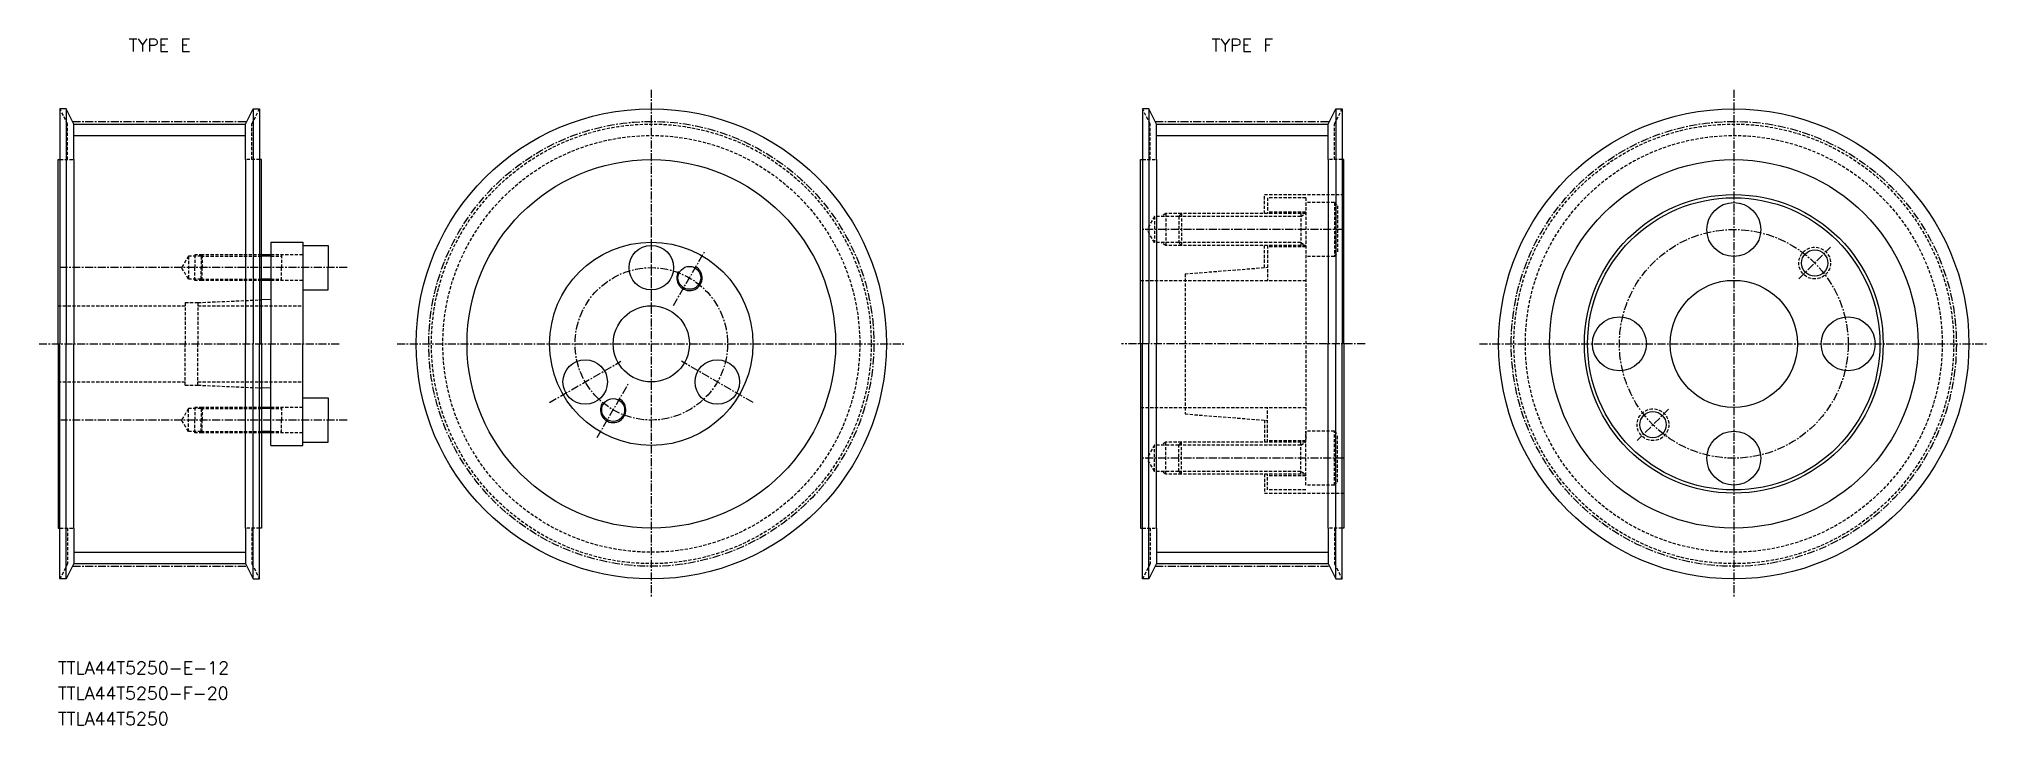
# Model space of a CAD drawing. Extents: x 8988 to 9295, y 24407 to 24515.
import ezdxf
from ezdxf.enums import TextEntityAlignment as Align

# ---------------------------------------------------------------- set-up
doc = ezdxf.new("R2010")
doc.units = 0
doc.linetypes.add('CENTER', pattern=[2, 1.25, -0.25, 0.25, -0.25])
doc.linetypes.add('DASHED', pattern=[0.75, 0.5, -0.25])
doc.layers.get('0').update_dxf_attribs({"linetype": 'CONTINUOUS'})
doc.layers.add('CENTER', color=1, linetype='CENTER')
doc.styles.add('MISUMI', font='txt.shx')

msp = doc.modelspace()

# ---------------------------------------------------------------- linework, layer by layer
at = {"color": 1, "linetype": 'CENTER'}
for p, q in [((9084.73, 24506.99), (9084.73, 24426.99)), ((9255.07, 24506.99), (9255.07, 24426.99)), ((8993.67, 24502), (9021.08, 24502)), ((9164.02, 24502), (9191.43, 24502)), ((8988.38, 24466.99), (9035.61, 24466.99)), ((9044.73, 24466.99), (9124.73, 24466.99)), ((9215.07, 24466.99), (9295.07, 24466.99)), ((8993.67, 24431.97), (9021.08, 24431.97)), ((9164.02, 24431.97), (9191.43, 24431.97))]:
    msp.add_line(p, q, dxfattribs=at)
at = {"color": 7, "linetype": 'CONTINUOUS'}
for p, q in [((8991.68, 24503.99), (8991.68, 24466.99)), ((8992.68, 24503.99), (8991.68, 24503.99)), ((8992.68, 24503.99), (8992.68, 24466.99)), ((8993.88, 24501.59), (8992.68, 24503.99)), ((9020.88, 24501.59), (9022.08, 24503.99)), ((9022.08, 24503.99), (9022.08, 24466.99)), ((9022.08, 24503.99), (9023.08, 24503.99)), ((9023.08, 24503.99), (9023.08, 24466.99)), ((9162.03, 24503.99), (9162.03, 24466.99)), ((9163.03, 24503.99), (9162.03, 24503.99)), ((9163.03, 24503.99), (9163.03, 24466.99)), ((9164.23, 24501.59), (9163.03, 24503.99)), ((9191.23, 24501.59), (9192.43, 24503.99)), ((9192.43, 24503.99), (9192.43, 24466.99)), ((9192.43, 24503.99), (9193.43, 24503.99)), ((9193.43, 24503.99), (9193.43, 24466.99)), ((8993.88, 24501.59), (9020.88, 24501.59)), ((8993.88, 24495.99), (8993.88, 24501.59)), ((9020.88, 24495.99), (9020.88, 24501.59)), ((9164.23, 24501.59), (9191.23, 24501.59)), ((9164.23, 24495.99), (9164.23, 24501.59)), ((9191.23, 24495.99), (9191.23, 24501.59)), ((8991.38, 24466.99), (8991.38, 24495.99)), ((8991.38, 24495.99), (8991.68, 24495.99)), ((8993.88, 24495.99), (8993.88, 24466.99)), ((9020.88, 24495.99), (9020.88, 24466.99)), ((9023.38, 24495.99), (9023.08, 24495.99)), ((9023.38, 24466.99), (9023.38, 24495.99)), ((9161.73, 24466.99), (9161.73, 24495.99)), ((9161.73, 24495.99), (9162.03, 24495.99)), ((9164.23, 24495.99), (9164.23, 24466.99)), ((9191.23, 24495.99), (9191.23, 24466.99)), ((9193.73, 24495.99), (9193.43, 24495.99)), ((9193.73, 24466.99), (9193.73, 24495.99)), ((9024.88, 24480.99), (9023.38, 24480.99)), ((9024.88, 24482.99), (9029.88, 24482.99)), ((9024.88, 24482.99), (9024.88, 24480.99)), ((9024.88, 24480.99), (9024.88, 24476.99)), ((9029.88, 24482.99), (9029.88, 24482.49)), ((9029.88, 24482.49), (9029.88, 24475.49)), ((9029.88, 24482.49), (9033.88, 24482.49)), ((9033.88, 24482.49), (9033.88, 24478.99)), ((9033.88, 24475.49), (9033.88, 24478.99)), ((9024.88, 24476.99), (9023.38, 24476.99)), ((9024.88, 24476.99), (9024.88, 24473.99)), ((9029.88, 24475.49), (9029.88, 24466.99)), ((9029.88, 24475.49), (9033.88, 24475.49)), ((9024.88, 24473.99), (9023.38, 24473.92)), ((9024.88, 24473.99), (9024.88, 24466.99)), ((8991.38, 24466.99), (8991.38, 24437.99)), ((8991.68, 24429.99), (8991.68, 24466.99)), ((8992.68, 24429.99), (8992.68, 24466.99)), ((8993.88, 24437.99), (8993.88, 24466.99)), ((9020.88, 24437.99), (9020.88, 24466.99)), ((9022.08, 24429.99), (9022.08, 24466.99)), ((9023.08, 24429.99), (9023.08, 24466.99)), ((9023.38, 24466.99), (9023.38, 24437.99)), ((9024.88, 24459.99), (9024.88, 24466.99)), ((9029.88, 24458.49), (9029.88, 24466.99)), ((9161.73, 24466.99), (9161.73, 24437.99)), ((9162.03, 24429.99), (9162.03, 24466.99)), ((9163.03, 24429.99), (9163.03, 24466.99)), ((9164.23, 24437.99), (9164.23, 24466.99)), ((9191.23, 24437.99), (9191.23, 24466.99)), ((9192.43, 24429.99), (9192.43, 24466.99)), ((9193.43, 24429.99), (9193.43, 24466.99)), ((9193.73, 24466.99), (9193.73, 24437.99)), ((9024.88, 24459.99), (9023.38, 24460.05)), ((9024.88, 24456.99), (9024.88, 24459.99)), ((9024.88, 24456.99), (9023.38, 24456.99)), ((9024.88, 24452.99), (9024.88, 24456.99)), ((9029.88, 24451.49), (9029.88, 24458.49)), ((9029.88, 24458.49), (9033.88, 24458.49)), ((9033.88, 24458.49), (9033.88, 24454.99)), ((9024.88, 24452.99), (9023.38, 24452.99)), ((9024.88, 24450.99), (9024.88, 24452.99)), ((9033.88, 24451.49), (9033.88, 24454.99)), ((9024.88, 24450.99), (9029.88, 24450.99)), ((9029.88, 24451.49), (9033.88, 24451.49)), ((9029.88, 24450.99), (9029.88, 24451.49)), ((8991.38, 24437.99), (8991.68, 24437.99)), ((8993.88, 24437.99), (8993.88, 24432.39)), ((9020.88, 24437.99), (9020.88, 24432.39)), ((9023.38, 24437.99), (9023.08, 24437.99)), ((9161.73, 24437.99), (9162.03, 24437.99)), ((9164.23, 24437.99), (9164.23, 24432.39)), ((9191.23, 24437.99), (9191.23, 24432.39)), ((9193.73, 24437.99), (9193.43, 24437.99)), ((8993.88, 24432.39), (8992.68, 24429.99)), ((8993.88, 24432.39), (9020.88, 24432.39)), ((9020.88, 24432.39), (9022.08, 24429.99)), ((9164.23, 24432.39), (9163.03, 24429.99)), ((9164.23, 24432.39), (9191.23, 24432.39)), ((9191.23, 24432.39), (9192.43, 24429.99)), ((8992.68, 24429.99), (8991.68, 24429.99)), ((9022.08, 24429.99), (9023.08, 24429.99)), ((9163.03, 24429.99), (9162.03, 24429.99)), ((9192.43, 24429.99), (9193.43, 24429.99))]:
    msp.add_line(p, q, dxfattribs=at)
at = {"color": 3, "linetype": 'DASHED'}
for p, q in [((8992.88, 24501.59), (8991.68, 24503.99)), ((9021.88, 24501.59), (9023.08, 24503.99)), ((9163.23, 24501.59), (9162.03, 24503.99)), ((9192.23, 24501.59), (9193.43, 24503.99)), ((8992.88, 24495.99), (8992.88, 24501.59)), ((9021.88, 24495.99), (9021.88, 24501.59)), ((9163.23, 24495.99), (9163.23, 24501.59)), ((9192.23, 24495.99), (9192.23, 24501.59)), ((8991.68, 24495.99), (8993.88, 24495.99)), ((9023.08, 24495.99), (9020.88, 24495.99)), ((9162.03, 24495.99), (9164.23, 24495.99)), ((9193.43, 24495.99), (9191.23, 24495.99)), ((9181.22, 24490.49), (9193.73, 24490.49)), ((9181.22, 24487.49), (9181.22, 24490.49)), ((9187.72, 24489.99), (9181.72, 24489.99)), ((9181.72, 24489.99), (9181.72, 24487.49)), ((9187.72, 24489.99), (9187.72, 24451.74)), ((9163.92, 24487.05), (9162.73, 24484.99)), ((9167.72, 24487.05), (9163.92, 24487.05)), ((9163.92, 24487.05), (9163.92, 24482.92)), ((9165.72, 24487.49), (9164.97, 24487.05)), ((9168.16, 24487.49), (9165.72, 24487.49)), ((9165.72, 24487.49), (9165.72, 24482.49)), ((9168.16, 24487.49), (9167.72, 24487.05)), ((9186.92, 24487.05), (9167.72, 24487.05)), ((9167.72, 24487.05), (9167.72, 24482.92)), ((9187.72, 24487.49), (9168.16, 24487.49)), ((9168.16, 24487.49), (9168.16, 24482.49)), ((9187.72, 24487.74), (9181.72, 24487.74)), ((9186.92, 24487.49), (9186.92, 24482.49)), ((9186.92, 24487.05), (9187.67, 24487.49)), ((9192.22, 24489.24), (9187.72, 24489.24)), ((9187.72, 24489.24), (9187.72, 24480.74)), ((9192.22, 24489.24), (9192.22, 24480.74)), ((9192.22, 24489.24), (9192.72, 24488.74)), ((9192.72, 24488.74), (9192.72, 24481.24)), ((9163.92, 24482.92), (9162.73, 24484.99)), ((9011.88, 24480.79), (9010.84, 24478.99)), ((9011.88, 24480.79), (9011.88, 24477.19)), ((9013.88, 24480.79), (9011.88, 24480.79)), ((9012.88, 24480.99), (9012.88, 24478.99)), ((9014.08, 24480.99), (9012.88, 24480.99)), ((9014.08, 24480.99), (9013.88, 24480.79)), ((9013.88, 24480.79), (9023.38, 24480.79)), ((9013.88, 24480.79), (9013.88, 24478.99)), ((9023.38, 24480.99), (9014.08, 24480.99)), ((9014.08, 24480.99), (9014.08, 24478.99)), ((9029.88, 24480.99), (9024.88, 24480.99)), ((9024.88, 24480.79), (9026.54, 24480.79)), ((9026.54, 24480.99), (9026.54, 24478.99)), ((9167.72, 24482.92), (9163.92, 24482.92)), ((9165.72, 24482.49), (9164.97, 24482.92)), ((9168.16, 24482.49), (9165.72, 24482.49)), ((9186.92, 24482.92), (9167.72, 24482.92)), ((9168.16, 24482.49), (9167.72, 24482.92)), ((9187.72, 24482.49), (9168.16, 24482.49)), ((9181.22, 24479), (9181.22, 24482.49)), ((9181.72, 24482.49), (9181.72, 24476.99)), ((9187.72, 24482.24), (9181.72, 24482.24)), ((9186.92, 24482.92), (9187.67, 24482.49)), ((9192.22, 24480.74), (9187.72, 24480.74)), ((9192.22, 24480.74), (9192.72, 24481.24)), ((9011.88, 24477.19), (9010.84, 24478.99)), ((9012.88, 24476.99), (9012.88, 24478.99)), ((9013.88, 24477.19), (9013.88, 24478.99)), ((9014.08, 24476.99), (9014.08, 24478.99)), ((9026.54, 24476.99), (9026.54, 24478.99)), ((9168.72, 24478.01), (9181.72, 24479.04)), ((9168.72, 24478.01), (9168.72, 24455.96)), ((9013.88, 24477.19), (9011.88, 24477.19)), ((9014.08, 24476.99), (9012.88, 24476.99)), ((9013.88, 24477.19), (9023.38, 24477.19)), ((9014.08, 24476.99), (9013.88, 24477.19)), ((9023.38, 24476.99), (9014.08, 24476.99)), ((9024.88, 24477.19), (9026.54, 24477.19)), ((9029.88, 24476.99), (9024.88, 24476.99)), ((9161.73, 24476.99), (9187.72, 24476.99)), ((8991.38, 24472.99), (9011.38, 24472.99)), ((9011.38, 24473.49), (9013.38, 24473.49)), ((9011.38, 24473.49), (9011.38, 24466.99)), ((9013.38, 24473.49), (9023.38, 24473.92)), ((9013.38, 24473.49), (9013.38, 24466.99)), ((9013.38, 24472.99), (9029.88, 24472.99)), ((9011.38, 24460.49), (9011.38, 24466.99)), ((9013.38, 24460.49), (9013.38, 24466.99)), ((8991.38, 24460.99), (9011.38, 24460.99)), ((9011.38, 24460.49), (9013.38, 24460.49)), ((9013.38, 24460.99), (9029.88, 24460.99)), ((9013.38, 24460.49), (9023.38, 24460.05)), ((9011.88, 24456.79), (9010.84, 24454.99)), ((9011.88, 24453.19), (9011.88, 24456.79)), ((9013.88, 24456.79), (9011.88, 24456.79)), ((9012.88, 24456.99), (9012.88, 24454.99)), ((9014.08, 24456.99), (9012.88, 24456.99)), ((9014.08, 24456.99), (9013.88, 24456.79)), ((9013.88, 24456.79), (9023.38, 24456.79)), ((9013.88, 24456.79), (9013.88, 24454.99)), ((9023.38, 24456.99), (9014.08, 24456.99)), ((9014.08, 24456.99), (9014.08, 24454.99)), ((9029.88, 24456.99), (9024.88, 24456.99)), ((9024.88, 24456.79), (9026.54, 24456.79)), ((9026.54, 24456.99), (9026.54, 24454.99)), ((9161.73, 24456.99), (9187.72, 24456.99)), ((9181.72, 24451.49), (9181.72, 24456.99)), ((9011.88, 24453.19), (9010.84, 24454.99)), ((9013.88, 24453.19), (9011.88, 24453.19)), ((9012.88, 24452.99), (9012.88, 24454.99)), ((9014.08, 24452.99), (9012.88, 24452.99)), ((9013.88, 24453.19), (9013.88, 24454.99)), ((9013.88, 24453.19), (9023.38, 24453.19)), ((9014.08, 24452.99), (9013.88, 24453.19)), ((9014.08, 24452.99), (9014.08, 24454.99)), ((9023.38, 24452.99), (9014.08, 24452.99)), ((9024.88, 24453.19), (9026.54, 24453.19)), ((9029.88, 24452.99), (9024.88, 24452.99)), ((9026.54, 24452.99), (9026.54, 24454.99)), ((9168.72, 24455.96), (9181.72, 24454.94)), ((9181.22, 24454.98), (9181.22, 24451.49)), ((9192.22, 24453.24), (9187.72, 24453.24)), ((9187.72, 24444.74), (9187.72, 24453.24)), ((9192.22, 24444.74), (9192.22, 24453.24)), ((9192.22, 24453.24), (9192.72, 24452.74)), ((9163.92, 24451.05), (9162.73, 24448.99)), ((9163.92, 24446.92), (9163.92, 24451.05)), ((9167.72, 24451.05), (9163.92, 24451.05)), ((9165.72, 24451.49), (9164.97, 24451.05)), ((9168.16, 24451.49), (9165.72, 24451.49)), ((9165.72, 24446.49), (9165.72, 24451.49)), ((9168.16, 24451.49), (9167.72, 24451.05)), ((9186.92, 24451.05), (9167.72, 24451.05)), ((9167.72, 24446.92), (9167.72, 24451.05)), ((9187.72, 24451.49), (9168.16, 24451.49)), ((9168.16, 24446.49), (9168.16, 24451.49)), ((9187.72, 24451.74), (9181.72, 24451.74)), ((9186.92, 24446.49), (9186.92, 24451.49)), ((9186.92, 24451.05), (9187.67, 24451.49)), ((9192.72, 24445.24), (9192.72, 24452.74)), ((9163.92, 24446.92), (9162.73, 24448.99)), ((9167.72, 24446.92), (9163.92, 24446.92)), ((9165.72, 24446.49), (9164.97, 24446.92)), ((9186.92, 24446.92), (9167.72, 24446.92)), ((9168.16, 24446.49), (9167.72, 24446.92)), ((9186.92, 24446.92), (9187.67, 24446.49)), ((9168.16, 24446.49), (9165.72, 24446.49)), ((9187.72, 24446.49), (9168.16, 24446.49)), ((9181.22, 24446.49), (9181.22, 24443.49)), ((9181.72, 24443.99), (9181.72, 24446.49)), ((9187.72, 24446.24), (9181.72, 24446.24)), ((9187.72, 24443.99), (9181.72, 24443.99)), ((9192.22, 24444.74), (9187.72, 24444.74)), ((9192.22, 24444.74), (9192.72, 24445.24)), ((9181.22, 24443.49), (9193.73, 24443.49)), ((8991.68, 24437.99), (8993.88, 24437.99)), ((8992.88, 24437.99), (8992.88, 24432.39)), ((9023.08, 24437.99), (9020.88, 24437.99)), ((9021.88, 24437.99), (9021.88, 24432.39)), ((9162.03, 24437.99), (9164.23, 24437.99)), ((9163.23, 24437.99), (9163.23, 24432.39)), ((9193.43, 24437.99), (9191.23, 24437.99)), ((9192.23, 24437.99), (9192.23, 24432.39)), ((8992.88, 24432.39), (8991.68, 24429.99)), ((9021.88, 24432.39), (9023.08, 24429.99)), ((9163.23, 24432.39), (9162.03, 24429.99)), ((9192.23, 24432.39), (9193.43, 24429.99))]:
    msp.add_line(p, q, dxfattribs=at)
at = {"color": 3, "linetype": 'CONTINUOUS'}
for p, q in [((8993.88, 24499.79), (9020.88, 24499.79)), ((9164.23, 24499.79), (9191.23, 24499.79)), ((8993.88, 24434.19), (9020.88, 24434.19)), ((9164.23, 24434.19), (9191.23, 24434.19))]:
    msp.add_line(p, q, dxfattribs=at)
at = {"color": 3}
for p, q in [((9024.88, 24480.79), (9023.38, 24480.79)), ((9024.88, 24477.19), (9023.38, 24477.19)), ((9024.88, 24456.79), (9023.38, 24456.79)), ((9024.88, 24453.19), (9023.38, 24453.19))]:
    msp.add_line(p, q, dxfattribs=at)
at = {"color": 7, "linetype": 'CONTINUOUS'}
for centre, radius in [((9084.73, 24466.99), 37), ((9255.07, 24466.99), 37), ((9084.73, 24466.99), 29), ((9255.07, 24466.99), 29), ((9255.07, 24466.99), 23.5), ((9255.07, 24466.99), 23), ((9255.07, 24484.99), 4.25), ((9084.73, 24466.99), 16), ((9084.73, 24466.99), 16), ((9084.73, 24478.99), 3.5), ((9267.8, 24479.71), 2.07), ((9090.73, 24477.38), 1.8), ((9255.07, 24466.99), 10), ((9084.73, 24466.99), 6), ((9237.07, 24466.99), 4.25), ((9273.07, 24466.99), 4.25), ((9074.33, 24460.99), 3.5), ((9095.12, 24460.99), 3.5), ((9078.73, 24456.59), 1.8), ((9242.35, 24454.26), 2.07), ((9255.07, 24448.99), 4.25)]:
    msp.add_circle(centre, radius, dxfattribs=at)
at = {"color": 1, "linetype": 'CENTER'}
for centre in [(9084.73, 24466.99), (9255.07, 24466.99)]:
    msp.add_circle(centre, 35.02, dxfattribs=at)
at = {"color": 3, "linetype": 'DASHED'}
for centre, radius in [((9084.73, 24466.99), 34.6), ((9084.73, 24466.99), 32.8), ((9255.07, 24466.99), 34.6), ((9255.07, 24466.99), 32.8), ((9267.8, 24479.71), 2.5), ((9242.35, 24454.26), 2.5)]:
    msp.add_circle(centre, radius, dxfattribs=at)
at = {"color": 3, "linetype": 'CONTINUOUS'}
for centre in [(9090.73, 24477.38), (9078.73, 24456.59)]:
    msp.add_arc(centre, 2, 150, 62, dxfattribs=at)
at = {"layer": 'CENTER', "color": 1, "linetype": 'CENTER'}
for p, q in [((9084.73, 24485.49), (9084.73, 24472.49)), ((9193.72, 24484.99), (9161.84, 24484.99)), ((9088.23, 24473.05), (9093.23, 24481.71)), ((9265.33, 24477.24), (9270.28, 24482.19)), ((9036.88, 24478.99), (8991.84, 24478.99)), ((9197.06, 24466.99), (9158.73, 24466.99)), ((9068.7, 24457.74), (9079.96, 24464.24)), ((9100.75, 24457.74), (9089.49, 24464.24)), ((9076.23, 24452.26), (9081.23, 24460.92)), ((9244.82, 24456.73), (9239.87, 24451.78)), ((9036.88, 24454.99), (8991.84, 24454.99)), ((9193.72, 24448.99), (9161.84, 24448.99))]:
    msp.add_line(p, q, dxfattribs=at)
for centre, radius in [((9255.07, 24466.99), 18), ((9084.73, 24466.99), 12)]:
    msp.add_circle(centre, radius, dxfattribs=at)

# ---------------------------------------------------------------- texts
at = {"color": 7, "linetype": 'CONTINUOUS', "style": 'MISUMI'}
for s, p in [('TYPE E', (9007.38, 24513.99)), ('TYPE F', (9177.73, 24513.99))]:
    msp.add_text(s, height=2, dxfattribs=at).set_placement(p, align=Align.MIDDLE_CENTER)
for s, p in [('TTLA44T5250-E-12', (8991.38, 24414.99)), ('TTLA44T5250-F-20', (8991.38, 24410.99)), ('TTLA44T5250', (8991.38, 24406.99))]:
    msp.add_text(s, height=2, dxfattribs=at).set_placement(p)

doc.saveas('drawing.dxf')
